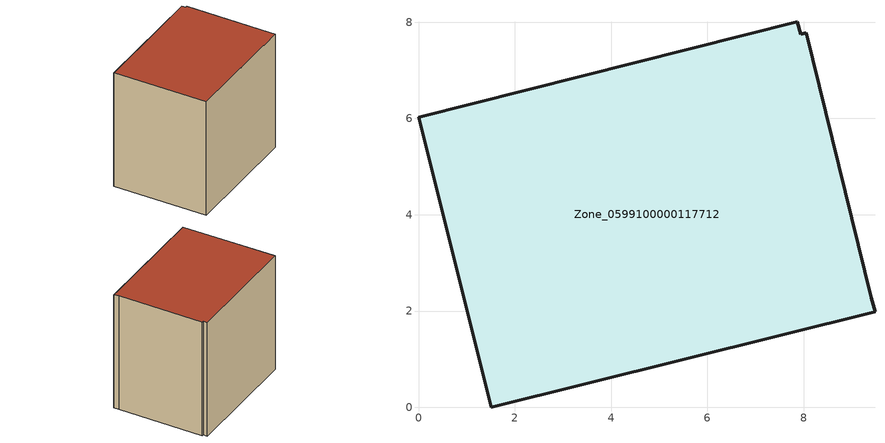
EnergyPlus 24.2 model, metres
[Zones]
Zone_0599100000117712
 floor ground (C_G): 8.06,7.78 9.4,2.28 9.48,1.98 1.51,0 0,6.02 7.87,8.01 7.94,7.75 z0
 wall outside (C_F): 9.4,2.28 8.06,7.78 7.94,7.75 7.87,8.01 0,6.02 1.51,0 9.48,1.98 9.4,2.28 z0:7.99
 roof outside (C_R): 7.94,7.75 7.87,8.01 0,6.02 1.51,0 9.48,1.98 9.4,2.28 8.06,7.78 z7.99
[BUILDING]
Pand.0599100000117712: North Axis=0; Terrain=City; Loads Convergence Tolerance Value=0.04; Temperature Convergence Tolerance Value=0.4; Solar Distribution=FullExterior; Maximum Number of Warmup Days=25; Minimum Number of Warmup Days=1
[Site:Location]
Rotterdam.The.Hague.AP_ZH_NLD Design_Conditions: Latitude=51.96; Longitude=4.45; Time Zone=1; Elevation=-4.5
[SITE:GROUNDTEMPERATURE:BUILDINGSURFACE]
18, 18, 18, 18, 18, 18, 18, 18, 18, 18, 18, 18
[MATERIAL] Thermal Absorptance=0.9; Solar Absorptance=0.7; Visible Absorptance=0.7
Name | Roughness | Thickness | Conductivity | Density | Specific Heat
G.TI.1946-1964 | MediumSmooth | 0.15 | 1 | 540 | 1210
F.TI.1946-1964 | Rough | 0.3 | 0.857143 | 1920 | 840
R.TI.1946-1964 | MediumRough | 0.2 | 0.277778 | 1500 | 1000
[CONSTRUCTION]
C_G: G.TI.1946-1964
C_F: F.TI.1946-1964
C_R: R.TI.1946-1964
[ZONE]
Zone_0599100000117712: Type=1; Multiplier=1; Ceiling Height=Autocalculate; Volume=Autocalculate; Floor Area=autocalculate; Part of Total Floor Area=Yes
[ZONEINFILTRATION:DESIGNFLOWRATE]
Infil_Zone_0599100000117712: Zone or ZoneList or Space or SpaceList=Zone_0599100000117712; Schedule=AlwaysOn; Design Flow Rate Calculation Method=Flow/Area; Flow Rate per Floor Area=0.003; Constant Term Coefficient=1; Temperature Term Coefficient=0; Velocity Term Coefficient=0; Velocity Squared Term Coefficient=0
[HVACTEMPLATE:ZONE:IDEALLOADSAIRSYSTEM]
Zone_0599100000117712: Maximum Heating Supply Air Temperature=50; Minimum Cooling Supply Air Temperature=13; Maximum Heating Supply Air Humidity Ratio=0.0156; Minimum Cooling Supply Air Humidity Ratio=0.0077; Heating Limit=NoLimit; Cooling Limit=NoLimit; Dehumidification Control Type=ConstantSensibleHeatRatio; Cooling Sensible Heat Ratio=0.7; Dehumidification Setpoint=60; Humidification Control Type=None; Humidification Setpoint=30; Outdoor Air Method=None; Outdoor Air Flow Rate per Person=0.00944; Outdoor Air Flow Rate per Zone Floor Area=0; Outdoor Air Flow Rate per Zone=0; Demand Controlled Ventilation Type=None; Outdoor Air Economizer Type=NoEconomizer; Heat Recovery Type=None; Sensible Heat Recovery Effectiveness=0.7; Latent Heat Recovery Effectiveness=0.65
[ZONECONTROL:THERMOSTAT]
ThermostatControl_Zone_0599100000117712: Zone or ZoneList=Zone_0599100000117712; Control Type Schedule=DualSetpointControlType; Control 1=Thermostat_Zone_0599100000117712; Temperature Difference Between Cutout And Setpoint=0
[THERMOSTATSETPOINT:DUALSETPOINT]
Thermostat_Zone_0599100000117712: Heating Setpoint Temperature Schedule=HeatingSetpoint_Zone_0599100000117712; Cooling Setpoint Temperature Schedule=CoolingSetpoint_Zone_0599100000117712
[SCHEDULE:COMPACT]
HeatingSetpoint_Zone_0599100000117712: Through: 12/31, For: AllDays, Until: 24:00, 21
CoolingSetpoint_Zone_0599100000117712: Through: 12/31, For: AllDays, Until: 24:00, 24
DualSetpointControlType: Through: 12/31, For: AllDays, Until: 24:00, 4
AlwaysOn: Through: 12/31, For: AllDays, Until: 24:00, 1
